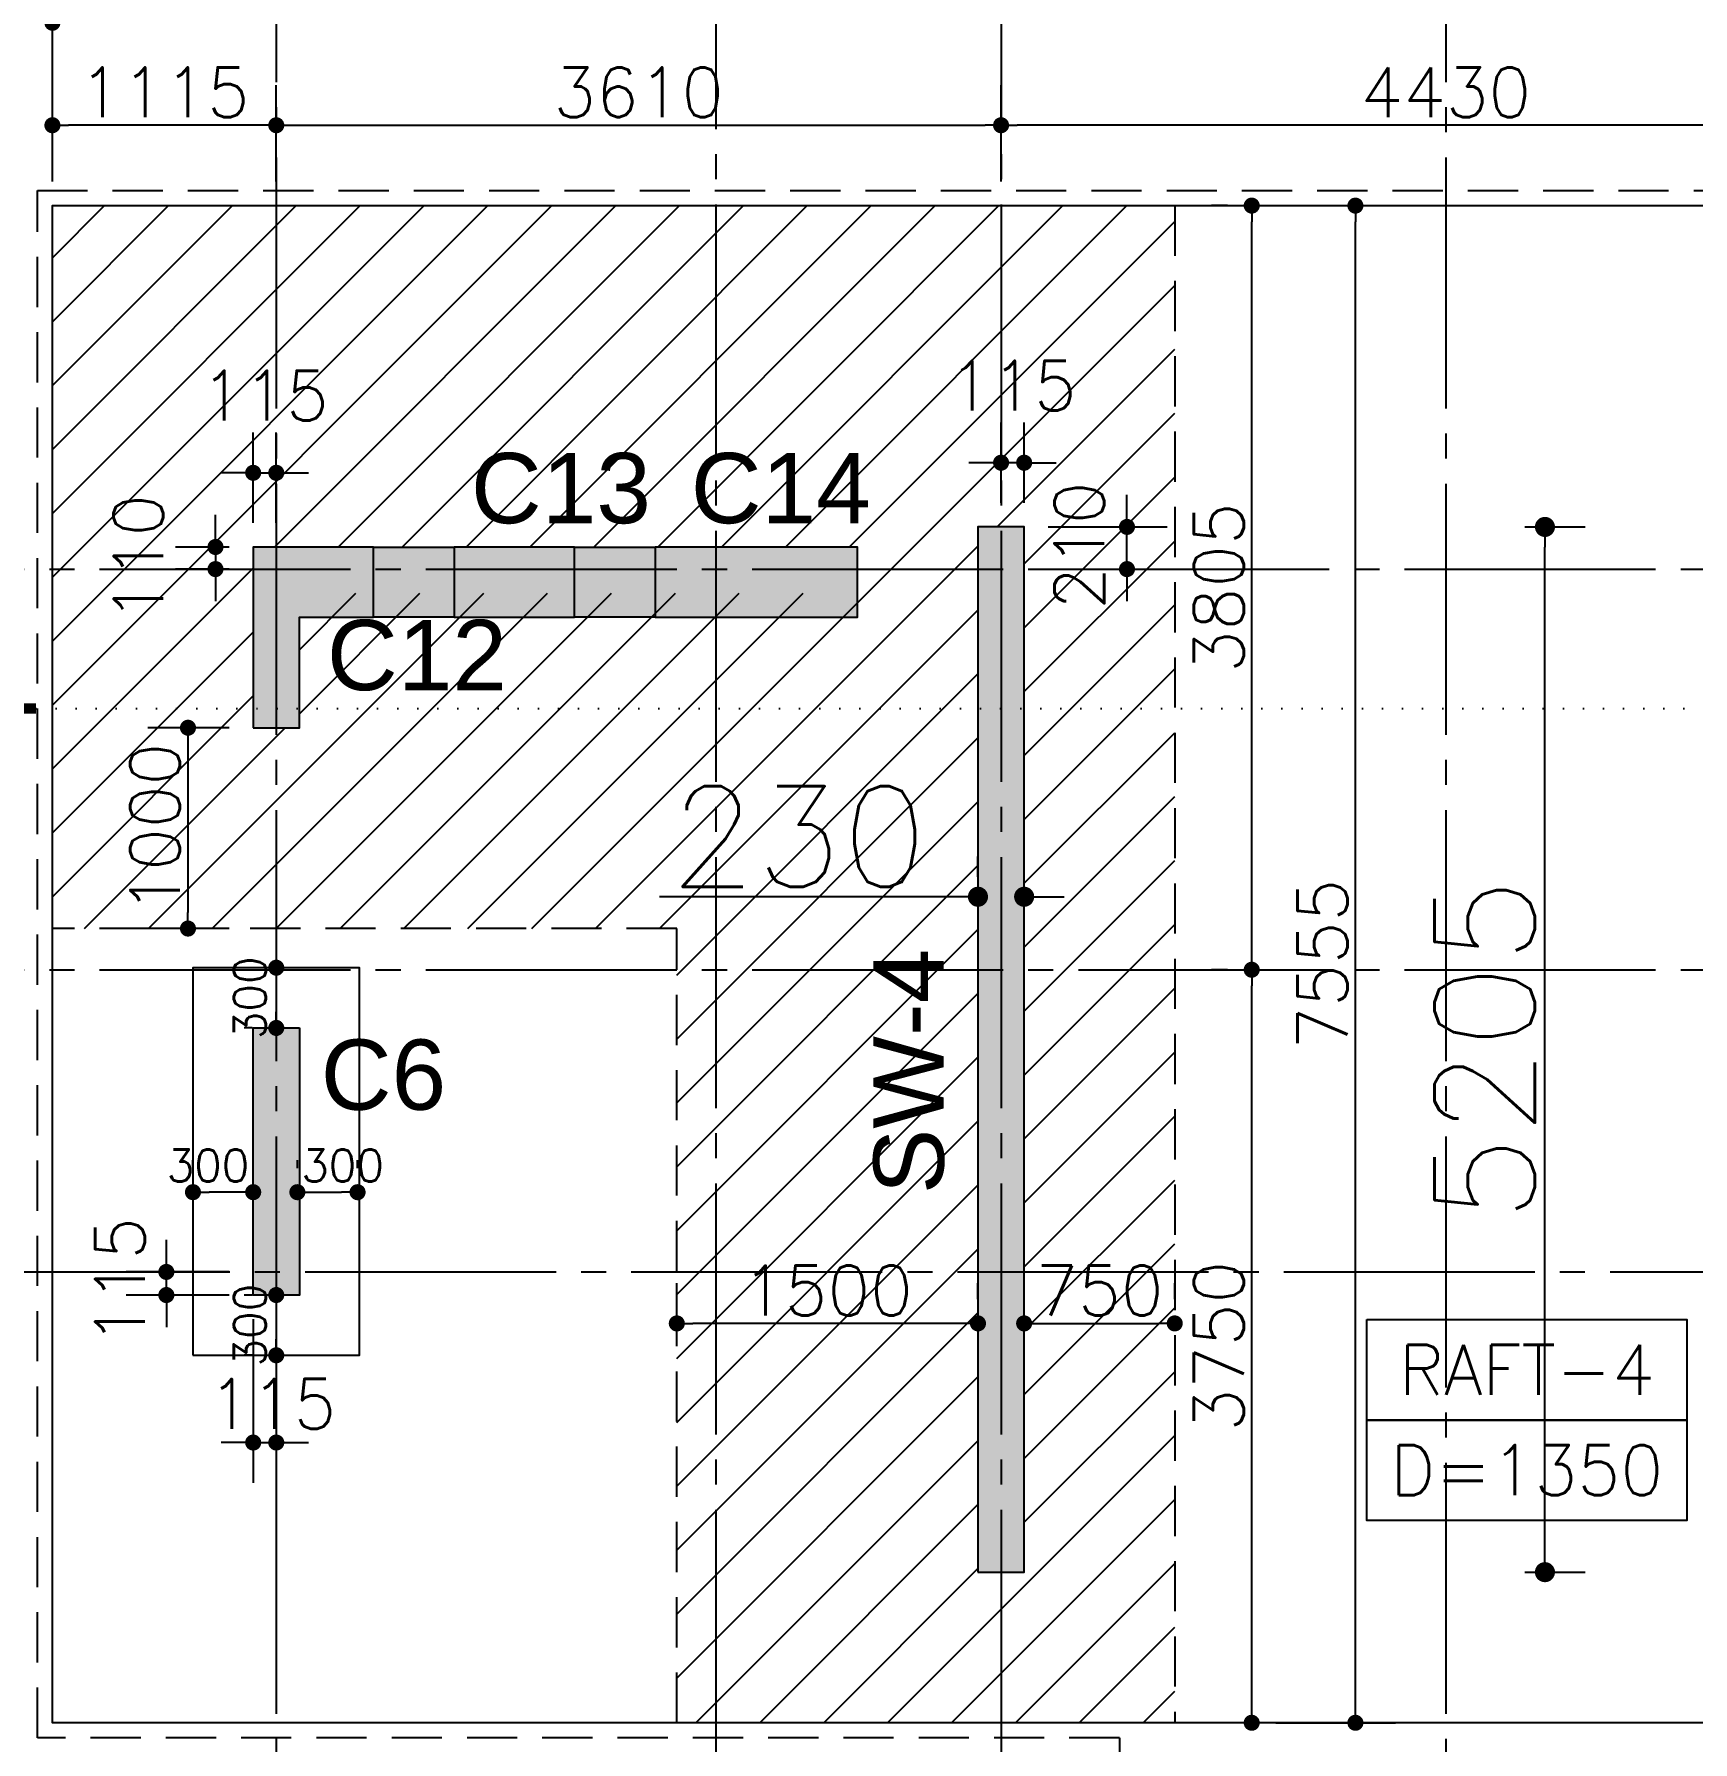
# Model space of a CAD drawing. Extents: x -200722 to 834823, y -494970 to 88783.
# Drawn here: x 245319 to 253580, y 962 to 9466 of the extents above; entities that cross this region are included whole.
import ezdxf
from ezdxf.enums import TextEntityAlignment as Align

# ---------------------------------------------------------------- set-up
doc = ezdxf.new("R2010")
doc.units = 0
doc.header["$LTSCALE"] = 100
doc.header["$MEASUREMENT"] = 0
doc.header["$PDMODE"] = 34
for name, pattern in [('ACAD_ISO04W100', [30, 24, -3, 0, -3]), ('CL', [3.25, 2.5, -0.25, 0.25, -0.25]), ('DOT', [0.25, 0, -0.25]), ('HIDDEN', [0.375, 0.25, -0.125])]:
    doc.linetypes.add(name, pattern=pattern)
doc.layers.get('0').update_dxf_attribs({"linetype": 'CONTINUOUS'})
doc.layers.get('DEFPOINTS').update_dxf_attribs({"linetype": 'CONTINUOUS'})
for name, color, linetype in [('A-Grid', 5, 'ACAD_ISO04W100'), ('BEAM', 4, 'CONTINUOUS'), ('COL. SHED. STEEL.', 6, 'CONTINUOUS'), ('COL_H', 235, 'CONTINUOUS'), ('DIM', 3, 'CONTINUOUS'), ('F_EXEC', 3, 'HIDDEN'), ('F_FTG1', 11, 'CONTINUOUS'), ('TEXT', 2, 'CONTINUOUS')]:
    doc.layers.add(name, color=color, linetype=linetype)
doc.layers.add('HATCH', color=252, linetype='CONTINUOUS', lineweight=30)
doc.styles.add('AR', font='arial.ttf')
doc.styles.add('ROMANS', font='romans.shx')
doc.styles.get("Standard").update_dxf_attribs({"font": 'simplex.shx'})
doc.dimstyles.new('01 S.K', dxfattribs={"dimtxt": 230, "dimasz": 100, "dimexe": 200, "dimexo": 100, "dimgap": 50, "dimtad": 1, "dimdec": 0, "dimzin": 0, "dimdsep": 46, "dimtxsty": 'Standard', "dimblk": 'DOT', "dimcen": 0.09, "dimclrd": 4, "dimclre": 4, "dimclrt": 4, "dimadec": 0, "dimazin": 0, "dimtfac": 1, "dimtdec": 0, "dimtofl": 0, "dimtmove": 0, "dimatfit": 3, "dimfxl": 2, "dimtolj": 1, "dimtzin": 0, "dimarcsym": 1})
doc.dimstyles.new('STANDARD$0', dxfattribs={"dimtxt": 2.5, "dimasz": 2.5, "dimexe": 2, "dimexo": 0.7, "dimgap": 0.9, "dimtad": 1, "dimdec": 0, "dimdsep": 46, "dimtxsty": 'ROMANS', "dimcen": 0.09, "dimclrd": 4, "dimclre": 4, "dimclrt": 3, "dimadec": 0, "dimazin": 0, "dimtfac": 1, "dimtdec": 0, "dimtmove": 0, "dimatfit": 3, "dimfxl": 1, "dimtolj": 1, "dimtzin": 0, "dimarcsym": 0})

# ---------------------------------------------------------------- blocks, each defined once
blk = doc.blocks.new('DOT')
at = {"color": 0, "linetype": 'ByBlock'}
blk.add_line((-0.5, 0), (-1, 0), dxfattribs=at)
at = {"color": 0, "linetype": 'ByBlock', "const_width": 0.5}
blk.add_lwpolyline([(-0.25, 0, 1), (0.25, 0, 1)], format="xyb", close=True, dxfattribs=at)
blk = doc.blocks.new('*D459')
at = {"layer": 'BEAM', "color": 0, "lineweight": -2, "transparency": 16777216}
for p, q in [((246409.6, 7031.9), (246409.6, 7481.4)), ((246524.6, 7031.9), (246524.6, 7481.4)), ((246329.6, 7281.4), (246249.6, 7281.4)), ((246409.6, 7281.4), (246524.6, 7281.4)), ((246604.6, 7281.4), (246684.6, 7281.4))]:
    blk.add_line(p, q, dxfattribs=at)
at = {"layer": 'DEFPOINTS', "color": 0, "lineweight": -3, "transparency": 16777216}
for p in [(246524.6, 7281.4), (246409.6, 6911.9, 7446.6), (246524.6, 6911.9, 7446.6)]:
    blk.add_point(p, dxfattribs=at)
at = {"layer": 'BEAM', "color": 0, "lineweight": -2, "transparency": 16777216, "xscale": 80, "yscale": 80, "zscale": 80}
blk.add_blockref('DOT', (246409.6, 7281.4), dxfattribs=at)
at = {"layer": 'BEAM', "color": 0, "lineweight": -2, "transparency": 16777216, "xscale": 80, "yscale": 80, "zscale": 80, "rotation": 180}
blk.add_blockref('DOT', (246524.6, 7281.4), dxfattribs=at)
at = {"layer": 'BEAM', "color": 0, "transparency": 16777216, "insert": (246467.1, 7665.4), "char_height": 248, "attachment_point": 5}
blk.add_mtext('\\A1;115', dxfattribs=at)
blk = doc.blocks.new('_DOT')
at = {"color": 0, "linetype": 'ByBlock'}
blk.add_line((-0.5, 0), (-1, 0), dxfattribs=at)
at = {"color": 0, "linetype": 'ByBlock', "const_width": 0.5}
blk.add_lwpolyline([(-0.25, 0, 1), (0.25, 0, 1)], format="xyb", close=True, dxfattribs=at)
blk = doc.blocks.new('*D460')
at = {"layer": 'BEAM', "color": 0, "lineweight": -2, "transparency": 16777216}
for p, q in [((246221.9, 6991.9), (246221.9, 7071.9)), ((246289.6, 6911.9), (246021.9, 6911.9)), ((246221.9, 6911.9), (246221.9, 6801.9)), ((246289.6, 6801.9), (246021.9, 6801.9)), ((246221.9, 6721.9), (246221.9, 6641.9))]:
    blk.add_line(p, q, dxfattribs=at)
at = {"layer": 'DEFPOINTS', "color": 0, "lineweight": -3, "transparency": 16777216}
for p in [(246409.6, 6911.9, 7446.6), (246221.9, 6801.9), (246409.6, 6801.9, 7446.6)]:
    blk.add_point(p, dxfattribs=at)
at = {"layer": 'BEAM', "color": 0, "lineweight": -2, "transparency": 16777216, "xscale": 80, "yscale": 80, "zscale": 80}
for p, rotation in [((246221.9, 6911.9), 270), ((246221.9, 6801.9), 90)]:
    blk.add_blockref('DOT', p, dxfattribs=dict(at, rotation=rotation))
at = {"layer": 'BEAM', "color": 0, "transparency": 16777216, "insert": (245837.9, 6856.9), "char_height": 248, "attachment_point": 5, "rotation": 90}
blk.add_mtext('\\A1;110', dxfattribs=at)
blk = doc.blocks.new('*D461')
at = {"layer": 'BEAM', "color": 0, "lineweight": -2, "transparency": 16777216}
for p, q in [((250761.7, 7091.9), (250761.7, 7171.9)), ((250369.6, 7011.9), (250961.7, 7011.9)), ((250761.7, 6801.9), (250761.7, 7011.9)), ((250369.6, 6801.9), (250961.7, 6801.9)), ((250761.7, 6721.9), (250761.7, 6641.9))]:
    blk.add_line(p, q, dxfattribs=at)
at = {"layer": 'DEFPOINTS', "color": 0, "lineweight": -3, "transparency": 16777216}
for p in [(250249.6, 7011.9, 7446.6), (250761.7, 7011.9), (250249.6, 6801.9, 7446.6)]:
    blk.add_point(p, dxfattribs=at)
at = {"layer": 'BEAM', "color": 0, "lineweight": -2, "transparency": 16777216, "xscale": 80, "yscale": 80, "zscale": 80}
for p, rotation in [((250761.7, 7011.9), 270), ((250761.7, 6801.9), 90)]:
    blk.add_blockref('DOT', p, dxfattribs=dict(at, rotation=rotation))
at = {"layer": 'BEAM', "color": 0, "transparency": 16777216, "insert": (250524.4, 6918.9), "char_height": 248, "attachment_point": 5, "rotation": 90}
blk.add_mtext('\\A1;210', dxfattribs=at)
blk = doc.blocks.new('*D462')
at = {"layer": 'BEAM', "color": 0, "lineweight": -2, "transparency": 16777216}
for p, q in [((250134.6, 7131.9), (250134.6, 7531.6)), ((250249.6, 7131.9), (250249.6, 7531.6)), ((250054.6, 7331.6), (249974.6, 7331.6)), ((250249.6, 7331.6), (250134.6, 7331.6)), ((250329.6, 7331.6), (250409.6, 7331.6))]:
    blk.add_line(p, q, dxfattribs=at)
at = {"layer": 'DEFPOINTS', "color": 0, "lineweight": -3, "transparency": 16777216}
for p in [(250134.6, 7331.6), (250134.6, 7011.9, 7446.6), (250249.6, 7011.9, 7446.6)]:
    blk.add_point(p, dxfattribs=at)
at = {"layer": 'BEAM', "color": 0, "lineweight": -2, "transparency": 16777216, "xscale": 80, "yscale": 80, "zscale": 80}
blk.add_blockref('DOT', (250134.6, 7331.6), dxfattribs=at)
at = {"layer": 'BEAM', "color": 0, "lineweight": -2, "transparency": 16777216, "xscale": 80, "yscale": 80, "zscale": 80, "rotation": 180}
blk.add_blockref('DOT', (250249.6, 7331.6), dxfattribs=at)
at = {"layer": 'BEAM', "color": 0, "transparency": 16777216, "insert": (250192.1, 7715.6), "char_height": 248, "attachment_point": 5}
blk.add_mtext('\\A1;115', dxfattribs=at)
blk = doc.blocks.new('*D465')
at = {"layer": 'BEAM', "color": 0, "lineweight": -2, "transparency": 16777216}
for p, q in [((245977.1, 3381.9), (245977.1, 3461.9)), ((246289.6, 3301.9), (245777.1, 3301.9)), ((245977.1, 3186.9), (245977.1, 3301.9)), ((246289.6, 3186.9), (245777.1, 3186.9)), ((245977.1, 3106.9), (245977.1, 3026.9))]:
    blk.add_line(p, q, dxfattribs=at)
at = {"layer": 'DEFPOINTS', "color": 0, "lineweight": -3, "transparency": 16777216}
for p in [(245977.1, 3301.9), (246409.6, 3301.9, 7446.6), (246409.6, 3186.9, 7446.6)]:
    blk.add_point(p, dxfattribs=at)
at = {"layer": 'BEAM', "color": 0, "lineweight": -2, "transparency": 16777216, "xscale": 80, "yscale": 80, "zscale": 80}
for p, rotation in [((245977.1, 3301.9), 270), ((245977.1, 3186.9), 90)]:
    blk.add_blockref('DOT', p, dxfattribs=dict(at, rotation=rotation))
at = {"layer": 'BEAM', "color": 0, "transparency": 16777216, "insert": (245746.5, 3256.7), "char_height": 248, "attachment_point": 5, "rotation": 90}
blk.add_mtext('\\A1;115', dxfattribs=at)
blk = doc.blocks.new('*D466')
at = {"layer": 'BEAM', "color": 0, "lineweight": -2, "transparency": 16777216}
for p, q in [((246409.6, 3066.9), (246409.6, 2252.3)), ((246524.6, 3066.9), (246524.6, 2252.3)), ((246329.6, 2452.3), (246249.6, 2452.3)), ((246409.6, 2452.3), (246524.6, 2452.3)), ((246604.6, 2452.3), (246684.6, 2452.3))]:
    blk.add_line(p, q, dxfattribs=at)
at = {"layer": 'DEFPOINTS', "color": 0, "lineweight": -3, "transparency": 16777216}
for p in [(246409.6, 3186.9, 7446.6), (246524.6, 3186.9, 7446.6), (246524.6, 2452.3)]:
    blk.add_point(p, dxfattribs=at)
at = {"layer": 'BEAM', "color": 0, "lineweight": -2, "transparency": 16777216, "xscale": 80, "yscale": 80, "zscale": 80}
blk.add_blockref('DOT', (246409.6, 2452.3), dxfattribs=at)
at = {"layer": 'BEAM', "color": 0, "lineweight": -2, "transparency": 16777216, "xscale": 80, "yscale": 80, "zscale": 80, "rotation": 180}
blk.add_blockref('DOT', (246524.6, 2452.3), dxfattribs=at)
at = {"layer": 'BEAM', "color": 0, "transparency": 16777216, "insert": (246505.1, 2644.9), "char_height": 248, "attachment_point": 5}
blk.add_mtext('\\A1;115', dxfattribs=at)
blk = doc.blocks.new('*D469')
at = {"layer": 'BEAM', "color": 0, "lineweight": -2, "transparency": 16777216}
for p, q in [((245409.6, 8731.9), (245409.6, 9212.2)), ((246524.6, 8731.9), (246524.6, 9212.2)), ((246444.6, 9012.2), (245489.6, 9012.2))]:
    blk.add_line(p, q, dxfattribs=at)
at = {"layer": 'DEFPOINTS', "color": 0, "lineweight": -3, "transparency": 16777216}
for p in [(245409.6, 9012.2), (245409.6, 8611.9, 7446.6), (246524.6, 8611.9, 7446.6)]:
    blk.add_point(p, dxfattribs=at)
at = {"layer": 'BEAM', "color": 0, "lineweight": -2, "transparency": 16777216, "xscale": 80, "yscale": 80, "zscale": 80, "rotation": 180}
blk.add_blockref('DOT', (245409.6, 9012.2), dxfattribs=at)
at = {"layer": 'BEAM', "color": 0, "lineweight": -2, "transparency": 16777216, "xscale": 80, "yscale": 80, "zscale": 80}
blk.add_blockref('DOT', (246524.6, 9012.2), dxfattribs=at)
at = {"layer": 'BEAM', "color": 0, "transparency": 16777216, "insert": (245967.1, 9176.2), "char_height": 248, "attachment_point": 5}
blk.add_mtext('\\A1;1115', dxfattribs=at)
blk = doc.blocks.new('*D470')
at = {"layer": 'BEAM', "color": 0, "lineweight": -2, "transparency": 16777216}
for p, q in [((246524.6, 8731.9), (246524.6, 9212.2)), ((250134.6, 8731.9), (250134.6, 9212.2)), ((246604.6, 9012.2), (250054.6, 9012.2))]:
    blk.add_line(p, q, dxfattribs=at)
at = {"layer": 'DEFPOINTS', "color": 0, "lineweight": -3, "transparency": 16777216}
for p in [(250134.6, 9012.2), (246524.6, 8611.9, 7446.6), (250134.6, 8611.9, 7446.6)]:
    blk.add_point(p, dxfattribs=at)
at = {"layer": 'BEAM', "color": 0, "lineweight": -2, "transparency": 16777216, "xscale": 80, "yscale": 80, "zscale": 80, "rotation": 180}
blk.add_blockref('DOT', (246524.6, 9012.2), dxfattribs=at)
at = {"layer": 'BEAM', "color": 0, "lineweight": -2, "transparency": 16777216, "xscale": 80, "yscale": 80, "zscale": 80}
blk.add_blockref('DOT', (250134.6, 9012.2), dxfattribs=at)
at = {"layer": 'BEAM', "color": 0, "transparency": 16777216, "insert": (248329.6, 9176.2), "char_height": 248, "attachment_point": 5}
blk.add_mtext('\\A1;3610', dxfattribs=at)
blk = doc.blocks.new('*D472')
at = {"layer": 'BEAM', "color": 0, "lineweight": -2, "transparency": 16777216}
for p, q in [((245409.6, 8731.9), (245409.6, 9722.5)), ((259289.6, 8731.9), (259289.6, 9722.5)), ((245489.6, 9522.5), (259209.6, 9522.5))]:
    blk.add_line(p, q, dxfattribs=at)
at = {"layer": 'DEFPOINTS', "color": 0, "lineweight": -3, "transparency": 16777216}
for p in [(259289.6, 9522.5), (245409.6, 8611.9, 7446.6), (259289.6, 8611.9, 7446.6)]:
    blk.add_point(p, dxfattribs=at)
at = {"layer": 'BEAM', "color": 0, "lineweight": -2, "transparency": 16777216, "xscale": 80, "yscale": 80, "zscale": 80, "rotation": 180}
blk.add_blockref('DOT', (245409.6, 9522.5), dxfattribs=at)
at = {"layer": 'BEAM', "color": 0, "lineweight": -2, "transparency": 16777216, "xscale": 80, "yscale": 80, "zscale": 80}
blk.add_blockref('DOT', (259289.6, 9522.5), dxfattribs=at)
at = {"layer": 'BEAM', "color": 0, "transparency": 16777216, "insert": (252349.6, 9686.5), "char_height": 248, "attachment_point": 5}
blk.add_mtext('\\A1;13880', dxfattribs=at)
blk = doc.blocks.new('*D473')
at = {"layer": 'BEAM', "color": 0, "lineweight": -2, "transparency": 16777216}
for p, q in [((251263, 4806.9), (251183, 4806.9)), ((251383, 1136.9), (251383, 4726.9)), ((251503, 1056.9), (251583, 1056.9))]:
    blk.add_line(p, q, dxfattribs=at)
at = {"layer": 'DEFPOINTS', "color": 0, "lineweight": -3, "transparency": 16777216}
for p in [(251383, 4806.9, 7446.6), (251383, 4806.9), (251383, 1056.9, 7446.6)]:
    blk.add_point(p, dxfattribs=at)
at = {"layer": 'BEAM', "color": 0, "lineweight": -2, "transparency": 16777216, "xscale": 80, "yscale": 80, "zscale": 80}
for p, rotation in [((251383, 4806.9), 90), ((251383, 1056.9), 270)]:
    blk.add_blockref('DOT', p, dxfattribs=dict(at, rotation=rotation))
at = {"layer": 'BEAM', "color": 0, "transparency": 16777216, "insert": (251219, 2931.9), "char_height": 248, "attachment_point": 5, "rotation": 90}
blk.add_mtext('\\A1;3750', dxfattribs=at)
blk = doc.blocks.new('*D474')
at = {"layer": 'BEAM', "color": 0, "lineweight": -2, "transparency": 16777216}
for p, q in [((251263, 8611.9), (251183, 8611.9)), ((251383, 4886.9), (251383, 8531.9)), ((251263, 4806.9), (251183, 4806.9))]:
    blk.add_line(p, q, dxfattribs=at)
at = {"layer": 'DEFPOINTS', "color": 0, "lineweight": -3, "transparency": 16777216}
for p in [(251383, 8611.9, 7446.6), (251383, 8611.9), (251383, 4806.9)]:
    blk.add_point(p, dxfattribs=at)
at = {"layer": 'BEAM', "color": 0, "lineweight": -2, "transparency": 16777216, "xscale": 80, "yscale": 80, "zscale": 80}
for p, rotation in [((251383, 8611.9), 90), ((251383, 4806.9), 270)]:
    blk.add_blockref('DOT', p, dxfattribs=dict(at, rotation=rotation))
at = {"layer": 'BEAM', "color": 0, "transparency": 16777216, "insert": (251219, 6709.4), "char_height": 248, "attachment_point": 5, "rotation": 90}
blk.add_mtext('\\A1;3805', dxfattribs=at)
blk = doc.blocks.new('*D475')
at = {"layer": 'BEAM', "color": 0, "lineweight": -2, "transparency": 16777216}
for p, q in [((251503, 8611.9), (252099.5, 8611.9)), ((251899.5, 1136.9), (251899.5, 8531.9)), ((251503, 1056.9), (252099.5, 1056.9))]:
    blk.add_line(p, q, dxfattribs=at)
at = {"layer": 'DEFPOINTS', "color": 0, "lineweight": -3, "transparency": 16777216}
for p in [(251383, 8611.9), (251899.5, 8611.9), (251383, 1056.9)]:
    blk.add_point(p, dxfattribs=at)
at = {"layer": 'BEAM', "color": 0, "lineweight": -2, "transparency": 16777216, "xscale": 80, "yscale": 80, "zscale": 80}
for p, rotation in [((251899.5, 8611.9), 90), ((251899.5, 1056.9), 270)]:
    blk.add_blockref('DOT', p, dxfattribs=dict(at, rotation=rotation))
at = {"layer": 'BEAM', "color": 0, "transparency": 16777216, "insert": (251735.5, 4834.4), "char_height": 248, "attachment_point": 5, "rotation": 90}
blk.add_mtext('\\A1;7555', dxfattribs=at)
blk = doc.blocks.new('*D730')
at = {"layer": 'BEAM', "color": 0, "lineweight": -2, "transparency": 16777216}
for p, q in [((250134.6, 8731.9), (250134.6, 9212.2)), ((254564.6, 8731.9), (254564.6, 9212.2)), ((254484.6, 9012.2), (250214.6, 9012.2))]:
    blk.add_line(p, q, dxfattribs=at)
at = {"layer": 'DEFPOINTS', "color": 0, "lineweight": -3, "transparency": 16777216}
for p in [(250134.6, 9012.2), (250134.6, 8611.9, 7446.6), (254564.6, 8611.9, 7446.6)]:
    blk.add_point(p, dxfattribs=at)
at = {"layer": 'BEAM', "color": 0, "lineweight": -2, "transparency": 16777216, "xscale": 80, "yscale": 80, "zscale": 80, "rotation": 180}
blk.add_blockref('DOT', (250134.6, 9012.2), dxfattribs=at)
at = {"layer": 'BEAM', "color": 0, "lineweight": -2, "transparency": 16777216, "xscale": 80, "yscale": 80, "zscale": 80}
blk.add_blockref('DOT', (254564.6, 9012.2), dxfattribs=at)
at = {"layer": 'BEAM', "color": 0, "transparency": 16777216, "insert": (252349.6, 9176.2), "char_height": 248, "attachment_point": 5}
blk.add_mtext('\\A1;4430', dxfattribs=at)
blk = doc.blocks.new('*D901')
at = {"layer": 'BEAM', "color": 0, "lineweight": -2, "transparency": 16777216}
for p, q in [((248519.6, 3165.6), (248519.6, 3245.6)), ((250019.6, 3165.6), (250019.6, 3245.6)), ((249939.6, 3045.6), (248599.6, 3045.6))]:
    blk.add_line(p, q, dxfattribs=at)
at = {"layer": 'DEFPOINTS', "color": 0, "lineweight": -3, "transparency": 16777216}
for p in [(248519.6, 3045.6, 7446.6), (248519.6, 3045.6), (250019.6, 3045.6, 7446.6)]:
    blk.add_point(p, dxfattribs=at)
at = {"layer": 'BEAM', "color": 0, "lineweight": -2, "transparency": 16777216, "xscale": 80, "yscale": 80, "zscale": 80, "rotation": 180}
blk.add_blockref('DOT', (248519.6, 3045.6), dxfattribs=at)
at = {"layer": 'BEAM', "color": 0, "lineweight": -2, "transparency": 16777216, "xscale": 80, "yscale": 80, "zscale": 80}
blk.add_blockref('DOT', (250019.6, 3045.6), dxfattribs=at)
at = {"layer": 'BEAM', "color": 0, "transparency": 16777216, "insert": (249269.6, 3209.6), "char_height": 248, "attachment_point": 5}
blk.add_mtext('\\A1;1500', dxfattribs=at)
blk = doc.blocks.new('*D923')
at = {"layer": 'BEAM', "color": 0, "lineweight": -2, "transparency": 16777216}
for p, q in [((250249.6, 3165.6), (250249.6, 3245.6)), ((250999.6, 3165.6), (250999.6, 3245.6)), ((250329.6, 3045.6), (250919.6, 3045.6))]:
    blk.add_line(p, q, dxfattribs=at)
at = {"layer": 'DEFPOINTS', "color": 0, "lineweight": -3, "transparency": 16777216}
for p in [(250249.6, 3045.6, 7446.6), (250999.6, 3045.6, 7446.6), (250999.6, 3045.6)]:
    blk.add_point(p, dxfattribs=at)
at = {"layer": 'BEAM', "color": 0, "lineweight": -2, "transparency": 16777216, "xscale": 80, "yscale": 80, "zscale": 80, "rotation": 180}
blk.add_blockref('DOT', (250249.6, 3045.6), dxfattribs=at)
at = {"layer": 'BEAM', "color": 0, "lineweight": -2, "transparency": 16777216, "xscale": 80, "yscale": 80, "zscale": 80}
blk.add_blockref('DOT', (250999.6, 3045.6), dxfattribs=at)
at = {"layer": 'BEAM', "color": 0, "transparency": 16777216, "insert": (250624.6, 3209.6), "char_height": 248, "attachment_point": 5}
blk.add_mtext('\\A1;750', dxfattribs=at)
blk = doc.blocks.new('*D927')
at = {"layer": 'BEAM', "color": 0, "lineweight": -2, "transparency": 16777216}
for p, q in [((246289.6, 6011.9), (245884.9, 6011.9)), ((246084.9, 5931.9), (246084.9, 5091.9)), ((246289.6, 5011.9), (245884.9, 5011.9))]:
    blk.add_line(p, q, dxfattribs=at)
at = {"layer": 'DEFPOINTS', "color": 0, "lineweight": -3, "transparency": 16777216}
for p in [(246409.6, 6011.9, 7446.6), (246084.9, 5011.9), (246409.6, 5011.9, 7446.6)]:
    blk.add_point(p, dxfattribs=at)
at = {"layer": 'BEAM', "color": 0, "lineweight": -2, "transparency": 16777216, "xscale": 80, "yscale": 80, "zscale": 80}
for p, rotation in [((246084.9, 6011.9), 90), ((246084.9, 5011.9), 270)]:
    blk.add_blockref('DOT', p, dxfattribs=dict(at, rotation=rotation))
at = {"layer": 'BEAM', "color": 0, "transparency": 16777216, "insert": (245920.9, 5511.9), "char_height": 248, "attachment_point": 5, "rotation": 90}
blk.add_mtext('\\A1;1000', dxfattribs=at)
blk = doc.blocks.new('*D1832')
at = {"layer": 'BEAM', "color": 0, "lineweight": -2, "transparency": 16777216}
for p, q in [((246629.6, 3819.1), (246629.6, 3859.1)), ((246929.6, 3819.1), (246929.6, 3859.1)), ((246709.6, 3699.1), (246849.6, 3699.1))]:
    blk.add_line(p, q, dxfattribs=at)
at = {"layer": 'DEFPOINTS', "color": 0, "lineweight": -3, "transparency": 16777216}
for p in [(246629.6, 3699.1, 7446.6), (246929.6, 3699.1, 7446.6), (246929.6, 3699.1)]:
    blk.add_point(p, dxfattribs=at)
at = {"layer": 'BEAM', "color": 0, "lineweight": -2, "transparency": 16777216, "xscale": 80, "yscale": 80, "zscale": 80, "rotation": 180}
blk.add_blockref('DOT', (246629.6, 3699.1), dxfattribs=at)
at = {"layer": 'BEAM', "color": 0, "lineweight": -2, "transparency": 16777216, "xscale": 80, "yscale": 80, "zscale": 80}
blk.add_blockref('DOT', (246929.6, 3699.1), dxfattribs=at)
at = {"layer": 'BEAM', "color": 0, "transparency": 16777216, "insert": (246854.8, 3832), "char_height": 160, "attachment_point": 5}
blk.add_mtext('\\A1;300', dxfattribs=at)
blk = doc.blocks.new('*D1833')
at = {"layer": 'BEAM', "color": 0, "lineweight": -2, "transparency": 16777216}
for p, q in [((246109.6, 3819.1), (246109.6, 3859.1)), ((246409.6, 3819.1), (246409.6, 3859.1)), ((246329.6, 3699.1), (246189.6, 3699.1))]:
    blk.add_line(p, q, dxfattribs=at)
at = {"layer": 'DEFPOINTS', "color": 0, "lineweight": -3, "transparency": 16777216}
for p in [(246109.6, 3699.1, 7446.6), (246109.6, 3699.1), (246409.6, 3699.1, 7446.6)]:
    blk.add_point(p, dxfattribs=at)
at = {"layer": 'BEAM', "color": 0, "lineweight": -2, "transparency": 16777216, "xscale": 80, "yscale": 80, "zscale": 80, "rotation": 180}
blk.add_blockref('DOT', (246109.6, 3699.1), dxfattribs=at)
at = {"layer": 'BEAM', "color": 0, "lineweight": -2, "transparency": 16777216, "xscale": 80, "yscale": 80, "zscale": 80}
blk.add_blockref('DOT', (246409.6, 3699.1), dxfattribs=at)
at = {"layer": 'BEAM', "color": 0, "transparency": 16777216, "insert": (246184.5, 3832), "char_height": 160, "attachment_point": 5}
blk.add_mtext('\\A1;300', dxfattribs=at)
blk = doc.blocks.new('*D1834')
at = {"layer": 'BEAM', "color": 0, "lineweight": -2, "transparency": 16777216}
for p, q in [((246404.6, 3186.9), (246364.6, 3186.9)), ((246524.6, 3106.9), (246524.6, 2966.9)), ((246404.6, 2886.9), (246364.6, 2886.9))]:
    blk.add_line(p, q, dxfattribs=at)
at = {"layer": 'DEFPOINTS', "color": 0, "lineweight": -3, "transparency": 16777216}
for p in [(246524.6, 3186.9, 7446.6), (246524.6, 2886.9, 7446.6), (246524.6, 2886.9)]:
    blk.add_point(p, dxfattribs=at)
at = {"layer": 'BEAM', "color": 0, "lineweight": -2, "transparency": 16777216, "xscale": 80, "yscale": 80, "zscale": 80}
for p, rotation in [((246524.6, 3186.9), 90), ((246524.6, 2886.9), 270)]:
    blk.add_blockref('DOT', p, dxfattribs=dict(at, rotation=rotation))
at = {"layer": 'BEAM', "color": 0, "transparency": 16777216, "insert": (246393.1, 3036.9), "char_height": 160, "attachment_point": 5, "rotation": 90}
blk.add_mtext('\\A1;300', dxfattribs=at)
blk = doc.blocks.new('*D1835')
at = {"layer": 'BEAM', "color": 0, "lineweight": -2, "transparency": 16777216}
for p, q in [((246404.6, 4816.9), (246364.6, 4816.9)), ((246524.6, 4736.9), (246524.6, 4596.9)), ((246404.6, 4516.9), (246364.6, 4516.9))]:
    blk.add_line(p, q, dxfattribs=at)
at = {"layer": 'DEFPOINTS', "color": 0, "lineweight": -3, "transparency": 16777216}
for p in [(246524.6, 4816.9, 7446.6), (246524.6, 4516.9, 7446.6), (246524.6, 4516.9)]:
    blk.add_point(p, dxfattribs=at)
at = {"layer": 'BEAM', "color": 0, "lineweight": -2, "transparency": 16777216, "xscale": 80, "yscale": 80, "zscale": 80}
for p, rotation in [((246524.6, 4816.9), 90), ((246524.6, 4516.9), 270)]:
    blk.add_blockref('DOT', p, dxfattribs=dict(at, rotation=rotation))
at = {"layer": 'BEAM', "color": 0, "transparency": 16777216, "insert": (246393.1, 4666.9), "char_height": 160, "attachment_point": 5, "rotation": 90}
blk.add_mtext('\\A1;300', dxfattribs=at)
blk = doc.blocks.new('*D2933')
at = {"color": 4, "lineweight": -2, "ltscale": 0.4, "transparency": 16777216}
for p, q in [((252743.5, 7011.9), (253043.5, 7011.9)), ((252843.5, 1906.9), (252843.5, 6911.9)), ((252743.5, 1806.9), (253043.5, 1806.9))]:
    blk.add_line(p, q, dxfattribs=at)
at = {"layer": 'DEFPOINTS', "color": 0, "lineweight": -3, "ltscale": 0.4, "transparency": 16777216}
for p in [(250249.6, 7011.9), (252843.5, 7011.9), (250249.6, 1806.9)]:
    blk.add_point(p, dxfattribs=at)
at = {"color": 4, "lineweight": -2, "ltscale": 0.4, "transparency": 16777216, "xscale": 100, "yscale": 100, "zscale": 100}
for p, rotation in [((252843.5, 7011.9), 90), ((252843.5, 1806.9), 270)]:
    blk.add_blockref('_DOT', p, dxfattribs=dict(at, rotation=rotation))
at = {"color": 4, "lineweight": -3, "ltscale": 0.4, "transparency": 16777216, "insert": (252543.5, 4409.4), "char_height": 500, "attachment_point": 5, "rotation": 90}
blk.add_mtext('\\A1;5205', dxfattribs=at)
blk = doc.blocks.new('*D2934')
at = {"color": 4, "lineweight": -2, "ltscale": 0.4, "transparency": 16777216}
for p, q in [((250019.6, 5270.2), (250019.6, 5370.2)), ((250249.6, 5270.2), (250249.6, 5370.2)), ((249919.6, 5170.2), (248433.9, 5170.2)), ((250349.6, 5170.2), (250449.6, 5170.2))]:
    blk.add_line(p, q, dxfattribs=at)
at = {"layer": 'DEFPOINTS', "color": 0, "lineweight": -3, "ltscale": 0.4, "transparency": 16777216}
for p in [(250019.6, 5170.2), (250019.6, 5170.2), (250249.6, 5170.2)]:
    blk.add_point(p, dxfattribs=at)
at = {"color": 4, "lineweight": -2, "ltscale": 0.4, "transparency": 16777216, "xscale": 100, "yscale": 100, "zscale": 100}
blk.add_blockref('_DOT', (250019.6, 5170.2), dxfattribs=at)
at = {"color": 4, "lineweight": -2, "ltscale": 0.4, "transparency": 16777216, "xscale": 100, "yscale": 100, "zscale": 100, "rotation": 180}
blk.add_blockref('_DOT', (250249.6, 5170.2), dxfattribs=at)
at = {"color": 4, "lineweight": -3, "ltscale": 0.4, "transparency": 16777216, "insert": (249126.8, 5470.2), "char_height": 500, "attachment_point": 5}
blk.add_mtext('\\A1;230', dxfattribs=at)

msp = doc.modelspace()

# ---------------------------------------------------------------- hatches: boundary and pattern name
at = {"layer": 'COL_H', "ltscale": 0.4, "true_color": 0x000000}
for points in [[(250019.6, 1806.9), (250249.6, 1806.9), (250249.6, 6911.9), (250249.6, 7011.9), (250019.6, 7011.9)], [(246409.6, 6011.9), (246639.6, 6011.9), (246639.6, 6561.9), (247009.6, 6561.9), (247009.6, 6911.9), (246409.6, 6911.9)], [(247009.6, 6911.9), (247410.6, 6911.9), (247410.6, 6561.9), (247009.6, 6561.9)], [(247410.6, 6561.9), (248010.6, 6561.9), (248010.6, 6911.9), (247410.6, 6911.9)], [(248010.6, 6911.9), (248411.6, 6911.9), (248411.6, 6561.9), (248010.6, 6561.9)], [(248411.6, 6561.9), (249419.6, 6561.9), (249419.6, 6911.9), (248411.6, 6911.9)], [(246639.6, 4516.9), (246639.6, 3186.9), (246409.6, 3186.9), (246409.6, 4516.9)]]:
    msp.add_hatch(color=18, dxfattribs=at).paths.add_polyline_path(points)
at = {"layer": 'HATCH', "lineweight": -3, "ltscale": 0.4, "true_color": 0x000000}
h = msp.add_hatch(dxfattribs=at)
h.set_pattern_fill('ANSI31', color=18, scale=1800, style=0)
h.paths.add_polyline_path([(248010.6, 6911.9), (248411.6, 6911.9), (248411.6, 6681.9), (248010.6, 6681.9)], flags=16)
h.paths.add_polyline_path([(248411.6, 6681.9), (249419.6, 6681.9), (249419.6, 6911.9), (248411.6, 6911.9)], flags=16)
h.paths.add_polyline_path([(247410.6, 6681.9), (248010.6, 6681.9), (248010.6, 6911.9), (247410.6, 6911.9)], flags=16)
h.paths.add_polyline_path([(247009.6, 6911.9), (247410.6, 6911.9), (247410.6, 6681.9), (247009.6, 6681.9)], flags=16)
h.paths.add_polyline_path([(246409.6, 6011.9), (246639.6, 6011.9), (246639.6, 6681.9), (247009.6, 6681.9), (247009.6, 6911.9), (246409.6, 6911.9)], flags=16)
h.paths.add_polyline_path([(250999.6, 1056.9), (248519.6, 1056.9), (248519.6, 5011.9), (245409.6, 5011.9), (245409.6, 8611.9), (250999.6, 8611.9)])
h.paths.add_polyline_path([(250019.6, 1806.9), (250249.6, 1806.9), (250249.6, 6911.9), (250249.6, 7011.9), (250019.6, 7011.9)], flags=16)

# ---------------------------------------------------------------- linework, layer by layer
at = {"color": 1, "linetype": 'DOT', "ltscale": 4}
msp.add_line((245327.5, 6107.8), (259371.7, 6107.8), dxfattribs=at)
at = {"layer": 'A-Grid', "color": 8, "linetype": 'CL', "ltscale": 5}
for p, q in [((252349.6, 13726.9, 7446.6), (252349.6, -2091.9, 7446.6)), ((224519.6, 6801.9, 7446.6), (303382.6, 6801.9, 7446.6)), ((224519.6, 4806.9, 7446.6), (303382.6, 4806.9, 7446.6)), ((238542.9, 3301.9, 7446.6), (262806.8, 3301.9, 7446.6))]:
    msp.add_line(p, q, dxfattribs=at)
at = {"layer": 'A-Grid', "color": 8, "linetype": 'CL', "ltscale": 5, "elevation": 7446.6}
for points in [[(248714.6, 62242.9), (248714.6, -9708.8)], [(250134.6, 62242.9), (250134.6, -9708.8)], [(246524.6, 13726.9), (246524.6, -153.1)]]:
    msp.add_lwpolyline(points, dxfattribs=at)
at = {"layer": 'COL. SHED. STEEL.', "color": 18, "ltscale": 500, "true_color": 0x000000, "elevation": 7446.6}
for points in [[(250019.6, 1806.9), (250249.6, 1806.9), (250249.6, 6911.9), (250249.6, 7011.9), (250019.6, 7011.9), (250019.6, 1806.9)], [(247410.6, 6561.9), (248010.6, 6561.9), (248010.6, 6911.9), (247410.6, 6911.9), (247410.6, 6561.9)], [(248411.6, 6561.9), (249419.6, 6561.9), (249419.6, 6911.9), (248411.6, 6911.9), (248411.6, 6561.9)], [(246639.6, 4516.9), (246639.6, 3186.9), (246409.6, 3186.9), (246409.6, 4516.9), (246639.6, 4516.9)]]:
    msp.add_lwpolyline(points, dxfattribs=at)
for points in [[(246409.6, 6011.9), (246639.6, 6011.9), (246639.6, 6561.9), (247009.6, 6561.9), (247009.6, 6911.9), (246409.6, 6911.9)], [(247009.6, 6911.9), (247410.6, 6911.9), (247410.6, 6561.9), (247009.6, 6561.9)], [(248010.6, 6911.9), (248411.6, 6911.9), (248411.6, 6561.9), (248010.6, 6561.9)]]:
    msp.add_lwpolyline(points, close=True, dxfattribs=at)
at = {"layer": 'DIM', "color": 1}
msp.add_lwpolyline([(244338.4, 6690.9, 80, 80, 0), (244338.4, 6107.8, 50, 50, 0), (245327.5, 6107.8, 50, 50, 0)], format="xyseb", dxfattribs=at)
at = {"layer": 'F_EXEC', "color": 18, "ltscale": 10, "true_color": 0x000000, "elevation": 7446.6}
for points in [[(250724.6, 981.9), (245334.6, 981.9), (245334.6, 8686.9), (259364.6, 8686.9), (259364.6, 981.9), (253974.6, 981.9)], [(250724.6, 981.9), (250724.6, -1383.1), (253974.6, -1383.1), (253974.6, 981.9)]]:
    msp.add_lwpolyline(points, dxfattribs=at)
at = {"layer": 'F_FTG1', "color": 18, "linetype": 'HIDDEN', "ltscale": 10, "true_color": 0x000000}
msp.add_line((250999.6, 8611.9, 7446.6), (250999.6, 1056.9, 7446.6), dxfattribs=at)
at = {"layer": 'F_FTG1', "color": 18, "ltscale": 0.4, "true_color": 0x000000, "elevation": 7446.6}
msp.add_lwpolyline([(259289.6, 1056.9), (245409.6, 1056.9), (245409.6, 8611.9), (259289.6, 8611.9), (259289.6, 1056.9)], dxfattribs=at)
at = {"layer": 'F_FTG1', "color": 18, "linetype": 'HIDDEN', "ltscale": 10, "true_color": 0x000000, "elevation": 7446.6}
msp.add_lwpolyline([(248519.6, 1056.9), (248519.6, 5011.9), (245409.6, 5011.9)], dxfattribs=at)
at = {"layer": 'F_FTG1', "color": 18, "ltscale": 0.4, "true_color": 0x000000, "elevation": 7446.6}
msp.add_lwpolyline([(246109.6, 2886.9), (246939.6, 2886.9), (246939.6, 4816.9), (246109.6, 4816.9)], close=True, dxfattribs=at)
at = {"layer": 'TEXT', "color": 18, "true_color": 0x000000}
for points in [[(251956.3, 3064.3), (253550.2, 3064.3), (253550.2, 2564.5), (251956.3, 2564.5)], [(251956.3, 2564.5), (253550.2, 2564.5), (253550.2, 2064.6), (251956.3, 2064.6)]]:
    msp.add_lwpolyline(points, close=True, dxfattribs=at)

# ---------------------------------------------------------------- texts
at = {"layer": 'TEXT', "color": 18, "true_color": 0x000000, "style": 'AR'}
for s, p in [('C13', (247493.7, 7030.3, 3998.7)), ('C14', (248589, 7030.3, 3998.7)), ('C12', (246776.6, 6199)), ('C6', (246746, 4109.5, 3998.7))]:
    msp.add_text(s, height=350, dxfattribs=at).set_placement(p)
msp.add_text('SW-4', height=350, rotation=90, dxfattribs=at).set_placement((249849.2, 3689, 3998.7))
at = {"layer": 'TEXT', "color": 18, "true_color": 0x000000}
for s, p in [('RAFT-4', (252753.2, 2814.4)), ('D=1350', (252753.2, 2314.5))]:
    msp.add_text(s, height=250, dxfattribs=at).set_placement(p, align=Align.MIDDLE)

# ---------------------------------------------------------------- dimensions: what is measured, and where the dimension line sits
at = {"color": 5, "lineweight": -3, "ltscale": 0.4}
dim = msp.add_linear_dim(base=(252843.5, 7011.9), p1=(250249.6, 1806.9, 7446.6), p2=(250249.6, 7011.9, 7446.6), angle=90, dimstyle='01 S.K', override={"dimtxt": 500, "dimfxl": 100, "dimfxlon": 1}, dxfattribs=at)
dim.commit()
dim.dimension.update_dxf_attribs({"geometry": '*D2933', "text_midpoint": (252543.5, 4409.4)})
dim = msp.add_linear_dim(base=(250019.6, 5170.2), p1=(250249.6, 5170.2, 7446.6), p2=(250019.6, 5170.2, 7446.6), dimstyle='01 S.K', override={"dimtxt": 500, "dimfxl": 100, "dimfxlon": 1}, dxfattribs=at)
dim.commit()
dim.dimension.update_dxf_attribs({"geometry": '*D2934', "text_midpoint": (249126.8, 5470.2)})
at = {"layer": 'BEAM', "color": 18, "true_color": 0x000000}
for base, p1, p2, picture, middle in [((259289.6, 9522.5), (245409.6, 8611.9, 7446.6), (259289.6, 8611.9, 7446.6), '*D472', (252349.6, 9686.5)), ((245409.6, 9012.2), (246524.6, 8611.9, 7446.6), (245409.6, 8611.9, 7446.6), '*D469', (245967.1, 9176.2)), ((250134.6, 9012.2), (246524.6, 8611.9, 7446.6), (250134.6, 8611.9, 7446.6), '*D470', (248329.6, 9176.2)), ((246524.6, 7281.4), (246409.6, 6911.9, 7446.6), (246524.6, 6911.9, 7446.6), '*D459', (246467.1, 7665.4)), ((250134.6, 7331.6), (250249.6, 7011.9, 7446.6), (250134.6, 7011.9, 7446.6), '*D462', (250192.1, 7715.6)), ((248519.6, 3045.6), (250019.6, 3045.6, 7446.6), (248519.6, 3045.6, 7446.6), '*D901', (249269.6, 3209.6))]:
    dim = msp.add_linear_dim(base=base, p1=p1, p2=p2, dimstyle='STANDARD$0', override={"dimscale": 8, "dimtxt": 31, "dimasz": 10, "dimexe": 25, "dimexo": 15, "dimgap": 5, "dimzin": 3, "dimtxsty": 'Standard', "dimblk": 'DOT', "dimcen": 3, "dimdle": 1, "dimclrd": 0, "dimclre": 0, "dimclrt": 0, "dimtmove": 2, "dimldrblk": 'DOT', "dimtzin": 3}, dxfattribs=at)
    dim.commit()
    dim.dimension.update_dxf_attribs({"geometry": picture, "text_midpoint": middle})
for base, p1, p2, angle, picture, middle in [((250134.6, 9012.2), (254564.6, 8611.9, 7446.6), (250134.6, 8611.9, 7446.6), 180, '*D730', (252349.6, 9176.2)), ((251383, 8611.9), (251383, 4806.9), (251383, 8611.9, 7446.6), 90, '*D474', (251219, 6709.4)), ((251899.5, 8611.9), (251383, 1056.9), (251383, 8611.9), 90, '*D475', (251735.5, 4834.4)), ((246221.9, 6801.9), (246409.6, 6911.9, 7446.6), (246409.6, 6801.9, 7446.6), 90, '*D460', (245837.9, 6856.9)), ((246084.9, 5011.9), (246409.6, 6011.9, 7446.6), (246409.6, 5011.9, 7446.6), 90, '*D927', (245920.9, 5511.9)), ((251383, 4806.9), (251383, 1056.9, 7446.6), (251383, 4806.9, 7446.6), 90, '*D473', (251219, 2931.9)), ((250999.6, 3045.6), (250249.6, 3045.6, 7446.6), (250999.6, 3045.6, 7446.6), 180, '*D923', (250624.6, 3209.6))]:
    dim = msp.add_linear_dim(base=base, p1=p1, p2=p2, angle=angle, dimstyle='STANDARD$0', override={"dimscale": 8, "dimtxt": 31, "dimasz": 10, "dimexe": 25, "dimexo": 15, "dimgap": 5, "dimzin": 3, "dimtxsty": 'Standard', "dimblk": 'DOT', "dimcen": 3, "dimdle": 1, "dimclrd": 0, "dimclre": 0, "dimclrt": 0, "dimtmove": 2, "dimldrblk": 'DOT', "dimtzin": 3}, dxfattribs=at)
    dim.commit()
    dim.dimension.update_dxf_attribs({"geometry": picture, "text_midpoint": middle})
for base, p1, p2, angle, override, picture, middle in [((250761.7, 7011.9), (250249.6, 6801.9, 7446.6), (250249.6, 7011.9, 7446.6), 90, {"dimscale": 8, "dimtxt": 31, "dimasz": 10, "dimexe": 25, "dimexo": 15, "dimgap": 5, "dimzin": 3, "dimtxsty": 'Standard', "dimblk": 'DOT', "dimcen": 3, "dimdle": 1, "dimclrd": 0, "dimclre": 0, "dimclrt": 0, "dimtmove": 2, "dimldrblk": 'DOT', "dimtzin": 3}, '*D461', (250524.4, 6918.9)), ((246524.6, 4516.9), (246524.6, 4816.9, 7446.6), (246524.6, 4516.9, 7446.6), 90, {"dimscale": 8, "dimtxt": 20, "dimasz": 10, "dimexe": 20, "dimexo": 15, "dimgap": 5, "dimzin": 3, "dimtxsty": 'Standard', "dimblk": 'DOT', "dimcen": 3, "dimdle": 1, "dimclrd": 0, "dimclre": 0, "dimclrt": 0, "dimtmove": 2, "dimldrblk": 'DOT', "dimtzin": 3}, '*D1835', (246393.1, 4666.9)), ((246109.6, 3699.1), (246409.6, 3699.1, 7446.6), (246109.6, 3699.1, 7446.6), 180, {"dimscale": 8, "dimtxt": 20, "dimasz": 10, "dimexe": 20, "dimexo": 15, "dimgap": 5, "dimzin": 3, "dimtxsty": 'Standard', "dimblk": 'DOT', "dimcen": 3, "dimdle": 1, "dimclrd": 0, "dimclre": 0, "dimclrt": 0, "dimtmove": 2, "dimldrblk": 'DOT', "dimtzin": 3}, '*D1833', (246184.5, 3832)), ((245977.1, 3301.9), (246409.6, 3186.9, 7446.6), (246409.6, 3301.9, 7446.6), 90, {"dimscale": 8, "dimtxt": 31, "dimasz": 10, "dimexe": 25, "dimexo": 15, "dimgap": 5, "dimzin": 3, "dimtxsty": 'Standard', "dimblk": 'DOT', "dimcen": 3, "dimdle": 1, "dimclrd": 0, "dimclre": 0, "dimclrt": 0, "dimtmove": 2, "dimldrblk": 'DOT', "dimtzin": 3}, '*D465', (245746.5, 3256.7)), ((246524.6, 2886.9), (246524.6, 3186.9, 7446.6), (246524.6, 2886.9, 7446.6), 90, {"dimscale": 8, "dimtxt": 20, "dimasz": 10, "dimexe": 20, "dimexo": 15, "dimgap": 5, "dimzin": 3, "dimtxsty": 'Standard', "dimblk": 'DOT', "dimcen": 3, "dimdle": 1, "dimclrd": 0, "dimclre": 0, "dimclrt": 0, "dimtmove": 2, "dimldrblk": 'DOT', "dimtzin": 3}, '*D1834', (246393.1, 3036.9))]:
    dim = msp.add_linear_dim(base=base, p1=p1, p2=p2, angle=angle, dimstyle='STANDARD$0', override=override, dxfattribs=at)
    dim.commit()
    dim.dimension.update_dxf_attribs({"geometry": picture, "text_midpoint": middle, "dimtype": 160})
for base, p1, p2, override, picture, middle in [((246929.6, 3699.1), (246629.6, 3699.1, 7446.6), (246929.6, 3699.1, 7446.6), {"dimscale": 8, "dimtxt": 20, "dimasz": 10, "dimexe": 20, "dimexo": 15, "dimgap": 5, "dimzin": 3, "dimtxsty": 'Standard', "dimblk": 'DOT', "dimcen": 3, "dimdle": 1, "dimclrd": 0, "dimclre": 0, "dimclrt": 0, "dimtmove": 2, "dimldrblk": 'DOT', "dimtzin": 3}, '*D1832', (246854.8, 3832)), ((246524.6, 2452.3), (246409.6, 3186.9, 7446.6), (246524.6, 3186.9, 7446.6), {"dimscale": 8, "dimtxt": 31, "dimasz": 10, "dimexe": 25, "dimexo": 15, "dimgap": 5, "dimzin": 3, "dimtxsty": 'Standard', "dimblk": 'DOT', "dimcen": 3, "dimdle": 1, "dimclrd": 0, "dimclre": 0, "dimclrt": 0, "dimtmove": 2, "dimldrblk": 'DOT', "dimtzin": 3}, '*D466', (246505.1, 2644.9))]:
    dim = msp.add_linear_dim(base=base, p1=p1, p2=p2, dimstyle='STANDARD$0', override=override, dxfattribs=at)
    dim.commit()
    dim.dimension.update_dxf_attribs({"geometry": picture, "text_midpoint": middle, "dimtype": 160})

doc.saveas('drawing.dxf')
